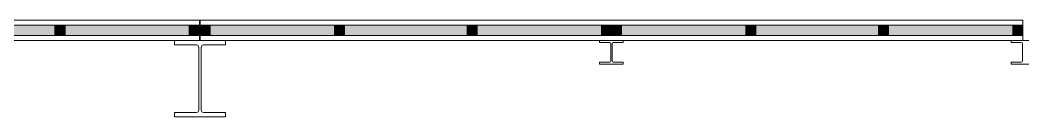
# Model space of a CAD drawing. Header units: inches. Extents: x 47334 to 154394, y 34687 to 85162.
# Drawn here: x 86360 to 92291, y 73717 to 74287 of the extents above; entities that cross this region are included whole.
import ezdxf

# ---------------------------------------------------------------- set-up
doc = ezdxf.new("R2010")
doc.units = ezdxf.units.IN
doc.header["$LTSCALE"] = 300
doc.header["$MEASUREMENT"] = 0
doc.linetypes.add('Wipeout_Contour', pattern=[1.01, 0.01, -1])
doc.layers.add('Grundebene', color=7, linetype='Continuous')

# ---------------------------------------------------------------- blocks, each defined once
blk = doc.blocks.new('Color_Area-990')
at = {"layer": 'Grundebene', "true_color": 0xffffff, "transparency": 33554687}
blk.add_hatch(color=7, dxfattribs=at).paths.add_polyline_path([(92290.4, 74196.7), (92290.4, 74256.7), (92230.4, 74256.7), (92230.4, 74196.7)], flags=0)
at = {"layer": 'Grundebene', "color": 18, "linetype": 'Wipeout_Contour', "lineweight": 13, "true_color": 0x000000}
for p, q in [((92290.4, 74256.7), (92230.4, 74256.7)), ((92230.4, 74256.7), (92230.4, 74196.7)), ((92290.4, 74196.7), (92290.4, 74256.7)), ((92230.4, 74196.7), (92290.4, 74196.7))]:
    blk.add_line(p, q, dxfattribs=at)
blk = doc.blocks.new('Color_Area-996')
at = {"layer": 'Grundebene', "true_color": 0xffffff, "transparency": 33554687}
blk.add_hatch(color=7, dxfattribs=at).paths.add_polyline_path([(89857.4, 74256.7), (89857.4, 74196.7), (89917.4, 74196.7), (89917.4, 74256.7)], flags=0)
at = {"layer": 'Grundebene', "color": 18, "linetype": 'Wipeout_Contour', "lineweight": 13, "true_color": 0x000000}
for p, q in [((89857.4, 74256.7), (89857.4, 74196.7)), ((89917.4, 74256.7), (89857.4, 74256.7)), ((89917.4, 74196.7), (89917.4, 74256.7)), ((89857.4, 74196.7), (89917.4, 74196.7))]:
    blk.add_line(p, q, dxfattribs=at)
blk = doc.blocks.new('Color_Area-99C')
at = {"layer": 'Grundebene', "true_color": 0xffffff, "transparency": 33554687}
blk.add_hatch(color=7, dxfattribs=at).paths.add_polyline_path([(91496.1, 74196.7), (92230.4, 74196.7), (92230.4, 74256.7), (91496.1, 74256.7)], flags=0)
at = {"layer": 'Grundebene', "color": 18, "linetype": 'Wipeout_Contour', "lineweight": 13, "true_color": 0x000000}
for p, q in [((92230.4, 74256.7), (91496.1, 74256.7)), ((91496.1, 74256.7), (91496.1, 74196.7)), ((92230.4, 74196.7), (92230.4, 74256.7)), ((91496.1, 74196.7), (92230.4, 74196.7))]:
    blk.add_line(p, q, dxfattribs=at)
blk = doc.blocks.new('Color_Area-9A2')
at = {"layer": 'Grundebene', "true_color": 0xffffff, "transparency": 33554687}
blk.add_hatch(color=7, dxfattribs=at).paths.add_polyline_path([(91466.1, 74196.7), (91496.1, 74196.7), (91496.1, 74256.7), (91466.1, 74256.7)], flags=0)
at = {"layer": 'Grundebene', "color": 18, "linetype": 'Wipeout_Contour', "lineweight": 13, "true_color": 0x000000}
for p, q in [((91496.1, 74256.7), (91466.1, 74256.7)), ((91466.1, 74256.7), (91466.1, 74196.7)), ((91496.1, 74196.7), (91496.1, 74256.7)), ((91466.1, 74196.7), (91496.1, 74196.7))]:
    blk.add_line(p, q, dxfattribs=at)
blk = doc.blocks.new('Color_Area-9A8')
at = {"layer": 'Grundebene', "true_color": 0xffffff, "transparency": 33554687}
blk.add_hatch(color=7, dxfattribs=at).paths.add_polyline_path([(90711.7, 74196.7), (91436.1, 74196.7), (91436.1, 74256.7), (90711.7, 74256.7)], flags=0)
at = {"layer": 'Grundebene', "color": 18, "linetype": 'Wipeout_Contour', "lineweight": 13, "true_color": 0x000000}
for p, q in [((91436.1, 74256.7), (90711.7, 74256.7)), ((90711.7, 74256.7), (90711.7, 74196.7)), ((91436.1, 74196.7), (91436.1, 74256.7)), ((90711.7, 74196.7), (91436.1, 74196.7))]:
    blk.add_line(p, q, dxfattribs=at)
blk = doc.blocks.new('Color_Area-9AE')
at = {"layer": 'Grundebene', "true_color": 0xffffff, "transparency": 33554687}
blk.add_hatch(color=7, dxfattribs=at).paths.add_polyline_path([(91436.1, 74196.7), (91466.1, 74196.7), (91466.1, 74256.7), (91436.1, 74256.7)], flags=0)
at = {"layer": 'Grundebene', "color": 18, "linetype": 'Wipeout_Contour', "lineweight": 13, "true_color": 0x000000}
for p, q in [((91466.1, 74256.7), (91436.1, 74256.7)), ((91436.1, 74256.7), (91436.1, 74196.7)), ((91466.1, 74196.7), (91466.1, 74256.7)), ((91436.1, 74196.7), (91466.1, 74196.7))]:
    blk.add_line(p, q, dxfattribs=at)
blk = doc.blocks.new('Color_Area-9B4')
at = {"layer": 'Grundebene', "true_color": 0xffffff, "transparency": 33554687}
blk.add_hatch(color=7, dxfattribs=at).paths.add_polyline_path([(90681.7, 74196.7), (90711.7, 74196.7), (90711.7, 74256.7), (90681.7, 74256.7)], flags=0)
at = {"layer": 'Grundebene', "color": 18, "linetype": 'Wipeout_Contour', "lineweight": 13, "true_color": 0x000000}
for p, q in [((90711.7, 74256.7), (90681.7, 74256.7)), ((90681.7, 74256.7), (90681.7, 74196.7)), ((90711.7, 74196.7), (90711.7, 74256.7)), ((90681.7, 74196.7), (90711.7, 74196.7))]:
    blk.add_line(p, q, dxfattribs=at)
blk = doc.blocks.new('Color_Area-9BA')
at = {"layer": 'Grundebene', "true_color": 0xffffff, "transparency": 33554687}
blk.add_hatch(color=7, dxfattribs=at).paths.add_polyline_path([(89917.4, 74196.7), (90651.7, 74196.7), (90651.7, 74256.7), (89917.4, 74256.7)], flags=0)
at = {"layer": 'Grundebene', "color": 18, "linetype": 'Wipeout_Contour', "lineweight": 13, "true_color": 0x000000}
for p, q in [((90651.7, 74256.7), (89917.4, 74256.7)), ((89917.4, 74256.7), (89917.4, 74196.7)), ((90651.7, 74196.7), (90651.7, 74256.7)), ((89917.4, 74196.7), (90651.7, 74196.7))]:
    blk.add_line(p, q, dxfattribs=at)
blk = doc.blocks.new('Color_Area-9C0')
at = {"layer": 'Grundebene', "true_color": 0xffffff, "transparency": 33554687}
blk.add_hatch(color=7, dxfattribs=at).paths.add_polyline_path([(90651.7, 74196.7), (90681.7, 74196.7), (90681.7, 74256.7), (90651.7, 74256.7)], flags=0)
at = {"layer": 'Grundebene', "color": 18, "linetype": 'Wipeout_Contour', "lineweight": 13, "true_color": 0x000000}
for p, q in [((90681.7, 74256.7), (90651.7, 74256.7)), ((90651.7, 74256.7), (90651.7, 74196.7)), ((90681.7, 74196.7), (90681.7, 74256.7)), ((90651.7, 74196.7), (90681.7, 74196.7))]:
    blk.add_line(p, q, dxfattribs=at)
blk = doc.blocks.new('Color_Area-9E6')
at = {"layer": 'Grundebene', "true_color": 0xffffff, "transparency": 33554687}
blk.add_hatch(color=7, dxfattribs=at).paths.add_polyline_path([(89857.4, 74196.7), (89857.4, 74256.7), (89797.4, 74256.7), (89797.4, 74196.7)], flags=0)
at = {"layer": 'Grundebene', "color": 18, "linetype": 'Wipeout_Contour', "lineweight": 13, "true_color": 0x000000}
for p, q in [((89857.4, 74256.7), (89797.4, 74256.7)), ((89797.4, 74256.7), (89797.4, 74196.7)), ((89857.4, 74196.7), (89857.4, 74256.7)), ((89797.4, 74196.7), (89857.4, 74196.7))]:
    blk.add_line(p, q, dxfattribs=at)
blk = doc.blocks.new('Color_Area-9EC')
at = {"layer": 'Grundebene', "true_color": 0xffffff, "transparency": 33554687}
blk.add_hatch(color=7, dxfattribs=at).paths.add_polyline_path([(87424.4, 74256.7), (87424.4, 74196.7), (87484.4, 74196.7), (87484.4, 74256.7)], flags=0)
at = {"layer": 'Grundebene', "color": 18, "linetype": 'Wipeout_Contour', "lineweight": 13, "true_color": 0x000000}
for p, q in [((87424.4, 74256.7), (87424.4, 74196.7)), ((87484.4, 74256.7), (87424.4, 74256.7)), ((87484.4, 74196.7), (87484.4, 74256.7)), ((87424.4, 74196.7), (87484.4, 74196.7))]:
    blk.add_line(p, q, dxfattribs=at)
blk = doc.blocks.new('Color_Area-9F2')
at = {"layer": 'Grundebene', "true_color": 0xffffff, "transparency": 33554687}
blk.add_hatch(color=7, dxfattribs=at).paths.add_polyline_path([(89063.1, 74196.7), (89797.4, 74196.7), (89797.4, 74256.7), (89063.1, 74256.7)], flags=0)
at = {"layer": 'Grundebene', "color": 18, "linetype": 'Wipeout_Contour', "lineweight": 13, "true_color": 0x000000}
for p, q in [((89797.4, 74256.7), (89063.1, 74256.7)), ((89063.1, 74256.7), (89063.1, 74196.7)), ((89797.4, 74196.7), (89797.4, 74256.7)), ((89063.1, 74196.7), (89797.4, 74196.7))]:
    blk.add_line(p, q, dxfattribs=at)
blk = doc.blocks.new('Color_Area-9F8')
at = {"layer": 'Grundebene', "true_color": 0xffffff, "transparency": 33554687}
blk.add_hatch(color=7, dxfattribs=at).paths.add_polyline_path([(89033.1, 74196.7), (89063.1, 74196.7), (89063.1, 74256.7), (89033.1, 74256.7)], flags=0)
at = {"layer": 'Grundebene', "color": 18, "linetype": 'Wipeout_Contour', "lineweight": 13, "true_color": 0x000000}
for p, q in [((89063.1, 74256.7), (89033.1, 74256.7)), ((89033.1, 74256.7), (89033.1, 74196.7)), ((89063.1, 74196.7), (89063.1, 74256.7)), ((89033.1, 74196.7), (89063.1, 74196.7))]:
    blk.add_line(p, q, dxfattribs=at)
blk = doc.blocks.new('Color_Area-9FE')
at = {"layer": 'Grundebene', "true_color": 0xffffff, "transparency": 33554687}
blk.add_hatch(color=7, dxfattribs=at).paths.add_polyline_path([(88278.7, 74196.7), (89003.1, 74196.7), (89003.1, 74256.7), (88278.7, 74256.7)], flags=0)
at = {"layer": 'Grundebene', "color": 18, "linetype": 'Wipeout_Contour', "lineweight": 13, "true_color": 0x000000}
for p, q in [((89003.1, 74256.7), (88278.7, 74256.7)), ((88278.7, 74256.7), (88278.7, 74196.7)), ((89003.1, 74196.7), (89003.1, 74256.7)), ((88278.7, 74196.7), (89003.1, 74196.7))]:
    blk.add_line(p, q, dxfattribs=at)
blk = doc.blocks.new('Color_Area-A04')
at = {"layer": 'Grundebene', "true_color": 0xffffff, "transparency": 33554687}
blk.add_hatch(color=7, dxfattribs=at).paths.add_polyline_path([(89003.1, 74196.7), (89033.1, 74196.7), (89033.1, 74256.7), (89003.1, 74256.7)], flags=0)
at = {"layer": 'Grundebene', "color": 18, "linetype": 'Wipeout_Contour', "lineweight": 13, "true_color": 0x000000}
for p, q in [((89033.1, 74256.7), (89003.1, 74256.7)), ((89003.1, 74256.7), (89003.1, 74196.7)), ((89033.1, 74196.7), (89033.1, 74256.7)), ((89003.1, 74196.7), (89033.1, 74196.7))]:
    blk.add_line(p, q, dxfattribs=at)
blk = doc.blocks.new('Color_Area-A0A')
at = {"layer": 'Grundebene', "true_color": 0xffffff, "transparency": 33554687}
blk.add_hatch(color=7, dxfattribs=at).paths.add_polyline_path([(88248.7, 74196.7), (88278.7, 74196.7), (88278.7, 74256.7), (88248.7, 74256.7)], flags=0)
at = {"layer": 'Grundebene', "color": 18, "linetype": 'Wipeout_Contour', "lineweight": 13, "true_color": 0x000000}
for p, q in [((88278.7, 74256.7), (88248.7, 74256.7)), ((88248.7, 74256.7), (88248.7, 74196.7)), ((88278.7, 74196.7), (88278.7, 74256.7)), ((88248.7, 74196.7), (88278.7, 74196.7))]:
    blk.add_line(p, q, dxfattribs=at)
blk = doc.blocks.new('Color_Area-A10')
at = {"layer": 'Grundebene', "true_color": 0xffffff, "transparency": 33554687}
blk.add_hatch(color=7, dxfattribs=at).paths.add_polyline_path([(87484.4, 74196.7), (88218.7, 74196.7), (88218.7, 74256.7), (87484.4, 74256.7)], flags=0)
at = {"layer": 'Grundebene', "color": 18, "linetype": 'Wipeout_Contour', "lineweight": 13, "true_color": 0x000000}
for p, q in [((88218.7, 74256.7), (87484.4, 74256.7)), ((87484.4, 74256.7), (87484.4, 74196.7)), ((88218.7, 74196.7), (88218.7, 74256.7)), ((87484.4, 74196.7), (88218.7, 74196.7))]:
    blk.add_line(p, q, dxfattribs=at)
blk = doc.blocks.new('Color_Area-A16')
at = {"layer": 'Grundebene', "true_color": 0xffffff, "transparency": 33554687}
blk.add_hatch(color=7, dxfattribs=at).paths.add_polyline_path([(88218.7, 74196.7), (88248.7, 74196.7), (88248.7, 74256.7), (88218.7, 74256.7)], flags=0)
at = {"layer": 'Grundebene', "color": 18, "linetype": 'Wipeout_Contour', "lineweight": 13, "true_color": 0x000000}
for p, q in [((88248.7, 74256.7), (88218.7, 74256.7)), ((88218.7, 74256.7), (88218.7, 74196.7)), ((88248.7, 74196.7), (88248.7, 74256.7)), ((88218.7, 74196.7), (88248.7, 74196.7))]:
    blk.add_line(p, q, dxfattribs=at)
blk = doc.blocks.new('Color_Area-A3C')
at = {"layer": 'Grundebene', "true_color": 0xffffff, "transparency": 33554687}
blk.add_hatch(color=7, dxfattribs=at).paths.add_polyline_path([(87420.1, 74196.7), (87420.1, 74256.7), (87360.1, 74256.7), (87360.1, 74196.7)], flags=0)
at = {"layer": 'Grundebene', "color": 18, "linetype": 'Wipeout_Contour', "lineweight": 13, "true_color": 0x000000}
for p, q in [((87420.1, 74256.7), (87360.1, 74256.7)), ((87360.1, 74256.7), (87360.1, 74196.7)), ((87420.1, 74196.7), (87420.1, 74256.7)), ((87360.1, 74196.7), (87420.1, 74196.7))]:
    blk.add_line(p, q, dxfattribs=at)
blk = doc.blocks.new('Color_Area-A48')
at = {"layer": 'Grundebene', "true_color": 0xffffff, "transparency": 33554687}
blk.add_hatch(color=7, dxfattribs=at).paths.add_polyline_path([(86625.7, 74196.7), (87360.1, 74196.7), (87360.1, 74256.7), (86625.7, 74256.7)], flags=0)
at = {"layer": 'Grundebene', "color": 18, "linetype": 'Wipeout_Contour', "lineweight": 13, "true_color": 0x000000}
for p, q in [((87360.1, 74256.7), (86625.7, 74256.7)), ((86625.7, 74256.7), (86625.7, 74196.7)), ((87360.1, 74196.7), (87360.1, 74256.7)), ((86625.7, 74196.7), (87360.1, 74196.7))]:
    blk.add_line(p, q, dxfattribs=at)
blk = doc.blocks.new('Color_Area-A4E')
at = {"layer": 'Grundebene', "true_color": 0xffffff, "transparency": 33554687}
blk.add_hatch(color=7, dxfattribs=at).paths.add_polyline_path([(86595.7, 74196.7), (86625.7, 74196.7), (86625.7, 74256.7), (86595.7, 74256.7)], flags=0)
at = {"layer": 'Grundebene', "color": 18, "linetype": 'Wipeout_Contour', "lineweight": 13, "true_color": 0x000000}
for p, q in [((86625.7, 74256.7), (86595.7, 74256.7)), ((86595.7, 74256.7), (86595.7, 74196.7)), ((86625.7, 74196.7), (86625.7, 74256.7)), ((86595.7, 74196.7), (86625.7, 74196.7))]:
    blk.add_line(p, q, dxfattribs=at)
blk = doc.blocks.new('Color_Area-A54')
at = {"layer": 'Grundebene', "true_color": 0xffffff, "transparency": 33554687}
blk.add_hatch(color=7, dxfattribs=at).paths.add_polyline_path([(85841.4, 74196.7), (86565.7, 74196.7), (86565.7, 74256.7), (85841.4, 74256.7)], flags=0)
at = {"layer": 'Grundebene', "color": 18, "linetype": 'Wipeout_Contour', "lineweight": 13, "true_color": 0x000000}
for p, q in [((86565.7, 74256.7), (85841.4, 74256.7)), ((85841.4, 74256.7), (85841.4, 74196.7)), ((86565.7, 74196.7), (86565.7, 74256.7)), ((85841.4, 74196.7), (86565.7, 74196.7))]:
    blk.add_line(p, q, dxfattribs=at)
blk = doc.blocks.new('Color_Area-A5A')
at = {"layer": 'Grundebene', "true_color": 0xffffff, "transparency": 33554687}
blk.add_hatch(color=7, dxfattribs=at).paths.add_polyline_path([(86565.7, 74196.7), (86595.7, 74196.7), (86595.7, 74256.7), (86565.7, 74256.7)], flags=0)
at = {"layer": 'Grundebene', "color": 18, "linetype": 'Wipeout_Contour', "lineweight": 13, "true_color": 0x000000}
for p, q in [((86595.7, 74256.7), (86565.7, 74256.7)), ((86565.7, 74256.7), (86565.7, 74196.7)), ((86595.7, 74196.7), (86595.7, 74256.7)), ((86565.7, 74196.7), (86595.7, 74196.7))]:
    blk.add_line(p, q, dxfattribs=at)

msp = doc.modelspace()

# ---------------------------------------------------------------- hatches: boundary and pattern name
at = {"layer": 'Grundebene', "true_color": 0x000000, "transparency": 33554687}
msp.add_hatch(color=18, dxfattribs=at).paths.add_polyline_path([(87424.4, 74286.7), (87420.1, 74286.7), (87420.1, 74166.7), (87424.4, 74166.7)], flags=0)

# ---------------------------------------------------------------- linework, layer by layer
at = {"layer": 'Grundebene', "color": 18, "linetype": 'Continuous', "lineweight": 13, "true_color": 0x000000}
for p, q in [((87420.1, 74286.7), (84987.1, 74286.7)), ((86565.7, 74256.7), (85841.4, 74256.7)), ((86595.7, 74256.7), (86565.7, 74256.7)), ((86565.7, 74256.7), (86565.7, 74196.7)), ((86625.7, 74256.7), (86595.7, 74256.7)), ((86595.7, 74256.7), (86595.7, 74196.7)), ((86595.7, 74196.7), (86595.7, 74256.7)), ((87360.1, 74256.7), (86625.7, 74256.7)), ((86625.7, 74196.7), (86625.7, 74256.7)), ((87420.1, 74256.7), (87360.1, 74256.7)), ((87360.1, 74256.7), (87360.1, 74196.7)), ((87420.1, 74256.7), (87420.1, 74286.7)), ((87424.4, 74286.7), (87420.1, 74286.7)), ((87420.1, 74196.7), (87420.1, 74256.7)), ((87420.1, 74196.7), (87420.1, 74256.7)), ((87424.4, 74256.7), (87424.4, 74286.7)), ((89857.4, 74286.7), (87424.4, 74286.7)), ((87424.4, 74196.7), (87424.4, 74256.7)), ((87484.4, 74256.7), (87424.4, 74256.7)), ((87424.4, 74196.7), (87424.4, 74256.7)), ((87484.4, 74196.7), (87484.4, 74256.7)), ((88218.7, 74256.7), (87484.4, 74256.7)), ((88248.7, 74256.7), (88218.7, 74256.7)), ((88218.7, 74256.7), (88218.7, 74196.7)), ((88278.7, 74256.7), (88248.7, 74256.7)), ((88248.7, 74256.7), (88248.7, 74196.7)), ((88248.7, 74196.7), (88248.7, 74256.7)), ((89003.1, 74256.7), (88278.7, 74256.7)), ((88278.7, 74196.7), (88278.7, 74256.7)), ((89033.1, 74256.7), (89003.1, 74256.7)), ((89003.1, 74256.7), (89003.1, 74196.7)), ((89063.1, 74256.7), (89033.1, 74256.7)), ((89033.1, 74256.7), (89033.1, 74196.7)), ((89033.1, 74196.7), (89033.1, 74256.7)), ((89797.4, 74256.7), (89063.1, 74256.7)), ((89063.1, 74196.7), (89063.1, 74256.7)), ((89857.4, 74256.7), (89797.4, 74256.7)), ((89797.4, 74256.7), (89797.4, 74196.7)), ((92290.4, 74286.7), (89857.4, 74286.7)), ((89917.4, 74256.7), (89857.4, 74256.7)), ((89857.4, 74196.7), (89857.4, 74256.7)), ((89857.4, 74196.7), (89857.4, 74256.7)), ((89917.4, 74196.7), (89917.4, 74256.7)), ((90651.7, 74256.7), (89917.4, 74256.7)), ((90681.7, 74256.7), (90651.7, 74256.7)), ((90651.7, 74256.7), (90651.7, 74196.7)), ((90711.7, 74256.7), (90681.7, 74256.7)), ((90681.7, 74256.7), (90681.7, 74196.7)), ((90681.7, 74196.7), (90681.7, 74256.7)), ((91436.1, 74256.7), (90711.7, 74256.7)), ((90711.7, 74196.7), (90711.7, 74256.7)), ((91466.1, 74256.7), (91436.1, 74256.7)), ((91436.1, 74256.7), (91436.1, 74196.7)), ((91496.1, 74256.7), (91466.1, 74256.7)), ((91466.1, 74256.7), (91466.1, 74196.7)), ((91466.1, 74196.7), (91466.1, 74256.7)), ((92230.4, 74256.7), (91496.1, 74256.7)), ((91496.1, 74196.7), (91496.1, 74256.7)), ((92290.4, 74256.7), (92230.4, 74256.7)), ((92230.4, 74256.7), (92230.4, 74196.7)), ((92290.4, 74256.7), (92290.4, 74286.7)), ((92290.4, 74196.7), (92290.4, 74256.7)), ((92290.4, 74196.7), (92290.4, 74256.7)), ((85841.4, 74196.7), (86565.7, 74196.7)), ((86565.7, 74196.7), (86595.7, 74196.7)), ((86595.7, 74196.7), (86625.7, 74196.7)), ((86625.7, 74196.7), (87360.1, 74196.7)), ((87360.1, 74196.7), (87420.1, 74196.7)), ((87420.1, 74166.7), (87420.1, 74196.7)), ((87424.4, 74166.7), (87424.4, 74196.7)), ((87424.4, 74196.7), (87484.4, 74196.7)), ((87484.4, 74196.7), (88218.7, 74196.7)), ((88218.7, 74196.7), (88248.7, 74196.7)), ((88248.7, 74196.7), (88278.7, 74196.7)), ((88278.7, 74196.7), (89003.1, 74196.7)), ((89003.1, 74196.7), (89033.1, 74196.7)), ((89033.1, 74196.7), (89063.1, 74196.7)), ((89063.1, 74196.7), (89797.4, 74196.7)), ((89797.4, 74196.7), (89857.4, 74196.7)), ((89857.4, 74196.7), (89917.4, 74196.7)), ((89917.4, 74196.7), (90651.7, 74196.7)), ((90651.7, 74196.7), (90681.7, 74196.7)), ((90681.7, 74196.7), (90711.7, 74196.7)), ((90711.7, 74196.7), (91436.1, 74196.7)), ((91436.1, 74196.7), (91466.1, 74196.7)), ((91466.1, 74196.7), (91496.1, 74196.7)), ((91496.1, 74196.7), (92230.4, 74196.7)), ((92230.4, 74196.7), (92290.4, 74196.7)), ((92290.4, 74166.7), (92290.4, 74196.7)), ((87420.1, 74166.7), (84987.1, 74166.7)), ((87274.1, 74166.7), (87274.1, 74140.7)), ((87574.1, 74166.7), (87274.1, 74166.7)), ((87274.1, 74140.7), (87403.1, 74140.7)), ((87420.1, 74166.7), (87424.4, 74166.7)), ((89857.4, 74166.7), (87424.4, 74166.7)), ((87445.1, 74140.7), (87574.1, 74140.7)), ((87574.1, 74140.7), (87574.1, 74166.7)), ((89787.4, 74166.7), (89787.4, 74154.7)), ((89927.4, 74166.7), (89787.4, 74166.7)), ((89787.4, 74154.7), (89846.9, 74154.7)), ((89853.9, 74147.7), (89853.9, 74045.7)), ((92290.4, 74166.7), (89857.4, 74166.7)), ((89860.9, 74045.7), (89860.9, 74147.7)), ((89867.9, 74154.7), (89927.4, 74154.7)), ((89927.4, 74154.7), (89927.4, 74166.7)), ((92220.7, 74166.7), (92220.7, 74154.7)), ((92360.7, 74166.7), (92220.7, 74166.7)), ((92220.7, 74154.7), (92280.2, 74154.7)), ((92287.2, 74147.7), (92287.2, 74045.7)), ((87417.1, 74126.7), (87417.1, 73756.7)), ((87431.1, 73756.7), (87431.1, 74126.7)), ((89846.9, 74038.7), (89787.4, 74038.7)), ((89787.4, 74038.7), (89787.4, 74026.7)), ((89787.4, 74026.7), (89927.4, 74026.7)), ((89927.4, 74038.7), (89867.9, 74038.7)), ((89927.4, 74026.7), (89927.4, 74038.7)), ((92280.2, 74038.7), (92220.7, 74038.7)), ((92220.7, 74038.7), (92220.7, 74026.7)), ((92220.7, 74026.7), (92360.7, 74026.7)), ((87403.1, 73742.7), (87274.1, 73742.7)), ((87274.1, 73742.7), (87274.1, 73716.7)), ((87574.1, 73742.7), (87445.1, 73742.7)), ((87574.1, 73716.7), (87574.1, 73742.7)), ((87274.1, 73716.7), (87574.1, 73716.7))]:
    msp.add_line(p, q, dxfattribs=at)
at = {"layer": 'Grundebene', "color": 18, "linetype": 'Wipeout_Contour', "lineweight": 13, "true_color": 0x000000}
for points in [[(86565.7, 74196.7), (86565.7, 74256.7), (85841.4, 74256.7), (85841.4, 74196.7), (86565.7, 74196.7)], [(86595.7, 74196.7), (86595.7, 74256.7), (86565.7, 74256.7), (86565.7, 74196.7), (86595.7, 74196.7)], [(86625.7, 74196.7), (86625.7, 74256.7), (86595.7, 74256.7), (86595.7, 74196.7), (86625.7, 74196.7)], [(87360.1, 74196.7), (87360.1, 74256.7), (86625.7, 74256.7), (86625.7, 74196.7), (87360.1, 74196.7)], [(87420.1, 74256.7), (87360.1, 74256.7), (87360.1, 74196.7), (87420.1, 74196.7), (87420.1, 74256.7)], [(87424.4, 74196.7), (87484.4, 74196.7), (87484.4, 74256.7), (87424.4, 74256.7), (87424.4, 74196.7)], [(88218.7, 74196.7), (88218.7, 74256.7), (87484.4, 74256.7), (87484.4, 74196.7), (88218.7, 74196.7)], [(88248.7, 74196.7), (88248.7, 74256.7), (88218.7, 74256.7), (88218.7, 74196.7), (88248.7, 74196.7)], [(88278.7, 74196.7), (88278.7, 74256.7), (88248.7, 74256.7), (88248.7, 74196.7), (88278.7, 74196.7)], [(89003.1, 74196.7), (89003.1, 74256.7), (88278.7, 74256.7), (88278.7, 74196.7), (89003.1, 74196.7)], [(89033.1, 74196.7), (89033.1, 74256.7), (89003.1, 74256.7), (89003.1, 74196.7), (89033.1, 74196.7)], [(89063.1, 74196.7), (89063.1, 74256.7), (89033.1, 74256.7), (89033.1, 74196.7), (89063.1, 74196.7)], [(89797.4, 74196.7), (89797.4, 74256.7), (89063.1, 74256.7), (89063.1, 74196.7), (89797.4, 74196.7)], [(89857.4, 74256.7), (89797.4, 74256.7), (89797.4, 74196.7), (89857.4, 74196.7), (89857.4, 74256.7)], [(89857.4, 74196.7), (89917.4, 74196.7), (89917.4, 74256.7), (89857.4, 74256.7), (89857.4, 74196.7)], [(90651.7, 74196.7), (90651.7, 74256.7), (89917.4, 74256.7), (89917.4, 74196.7), (90651.7, 74196.7)], [(90681.7, 74196.7), (90681.7, 74256.7), (90651.7, 74256.7), (90651.7, 74196.7), (90681.7, 74196.7)], [(90711.7, 74196.7), (90711.7, 74256.7), (90681.7, 74256.7), (90681.7, 74196.7), (90711.7, 74196.7)], [(91436.1, 74196.7), (91436.1, 74256.7), (90711.7, 74256.7), (90711.7, 74196.7), (91436.1, 74196.7)], [(91466.1, 74196.7), (91466.1, 74256.7), (91436.1, 74256.7), (91436.1, 74196.7), (91466.1, 74196.7)], [(91496.1, 74196.7), (91496.1, 74256.7), (91466.1, 74256.7), (91466.1, 74196.7), (91496.1, 74196.7)], [(92230.4, 74196.7), (92230.4, 74256.7), (91496.1, 74256.7), (91496.1, 74196.7), (92230.4, 74196.7)], [(92290.4, 74256.7), (92230.4, 74256.7), (92230.4, 74196.7), (92290.4, 74196.7), (92290.4, 74256.7)]]:
    msp.add_lwpolyline(points, dxfattribs=at)
at = {"layer": 'Grundebene', "color": 18, "linetype": 'Continuous', "lineweight": 13, "true_color": 0x000000}
for centre, radius, start, end in [((87403.1, 74126.7), 14, 360, 90), ((87445.1, 74126.7), 14, 90, 180), ((89846.9, 74147.7), 7, 0, 90), ((89867.9, 74147.7), 7, 90, 180), ((92280.2, 74147.7), 7, 0, 90), ((89846.9, 74045.7), 7, 270, 0), ((89867.9, 74045.7), 7, 180, 270), ((92280.2, 74045.7), 7, 270, 360), ((87403.1, 73756.7), 14, 270, 360), ((87445.1, 73756.7), 14, 180, 270)]:
    msp.add_arc(centre, radius, start, end, dxfattribs=at)

# ---------------------------------------------------------------- block references
at = {"layer": 'Grundebene'}
for name in ['Color_Area-A54', 'Color_Area-A5A', 'Color_Area-A4E', 'Color_Area-A48', 'Color_Area-A3C', 'Color_Area-9EC', 'Color_Area-A10', 'Color_Area-A16', 'Color_Area-A0A', 'Color_Area-9FE', 'Color_Area-A04', 'Color_Area-9F8', 'Color_Area-9F2', 'Color_Area-9E6', 'Color_Area-996', 'Color_Area-9BA', 'Color_Area-9C0', 'Color_Area-9B4', 'Color_Area-9A8', 'Color_Area-9AE', 'Color_Area-9A2', 'Color_Area-99C', 'Color_Area-990']:
    msp.add_blockref(name, (0, 0), dxfattribs=at)

doc.saveas('drawing.dxf')
